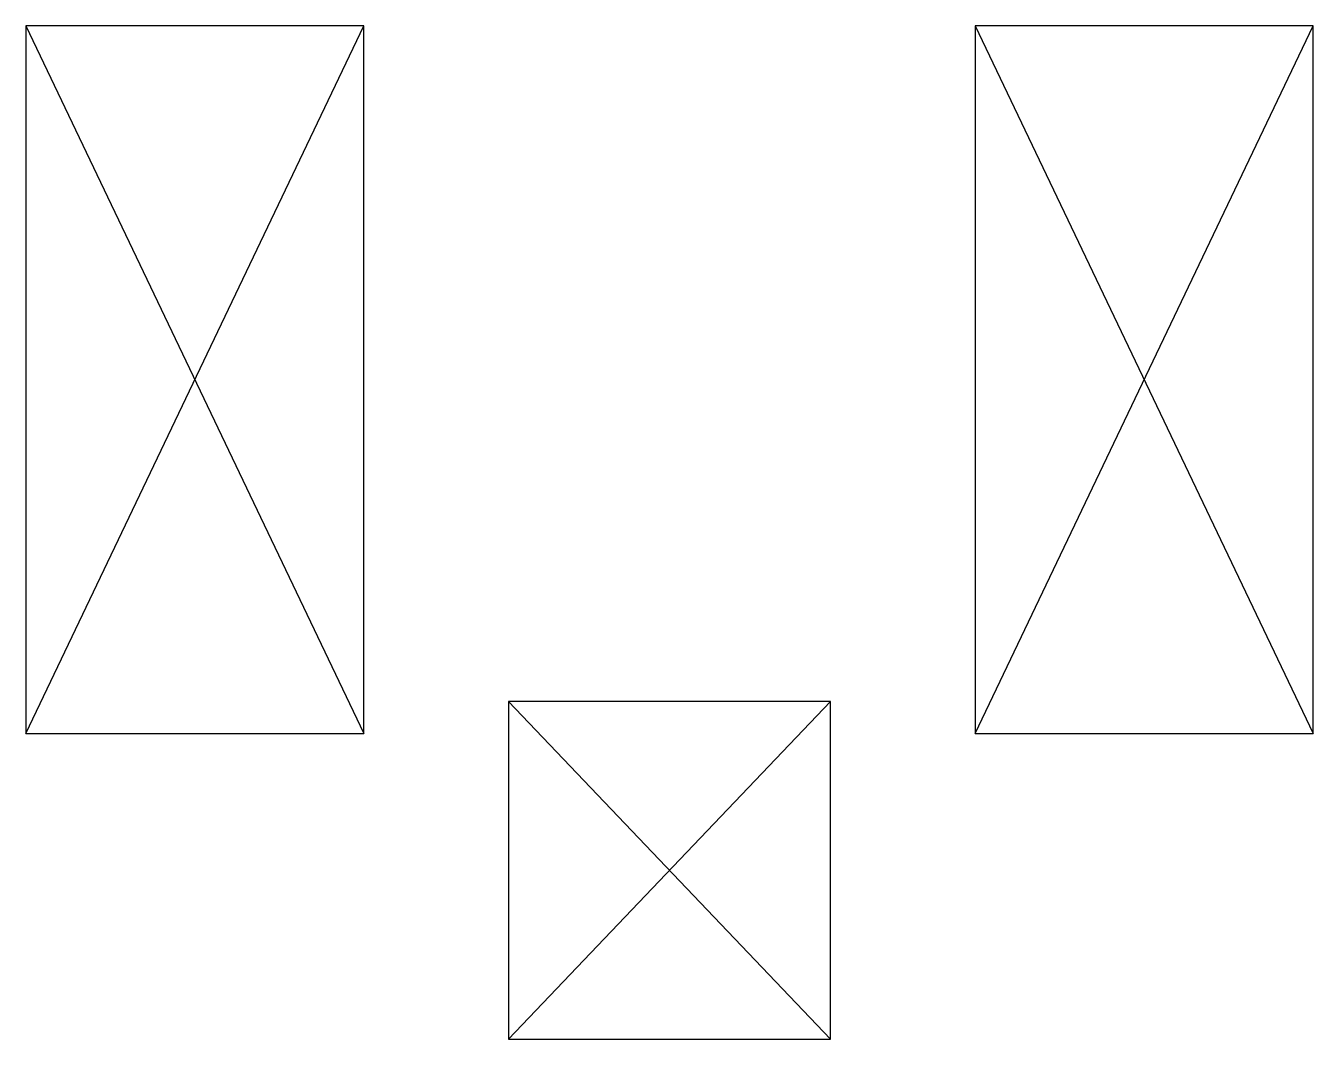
# Model space of a CAD drawing. Header units: millimetres. Extents: x -2 to 2, y -2.05 to 1.1.
import ezdxf

# ---------------------------------------------------------------- set-up
doc = ezdxf.new("R2010")
doc.units = ezdxf.units.MM
doc.linetypes.add('K5LT_BASIC', pattern=[0])

# ---------------------------------------------------------------- blocks, each defined once
blk = doc.blocks.new('U0')
at = {"color": 150, "linetype": 'K5LT_BASIC', "lineweight": 25, "true_color": 0x0080ff}
for p, q in [((-0.95, 1.1), (-2, 1.1)), ((-2, 1.1), (-2, -1.1)), ((-0.95, -1.1), (-0.95, 1.1)), ((-2, -1.1), (-0.95, -1.1))]:
    blk.add_line(p, q, dxfattribs=at)
blk = doc.blocks.new('U1')
at = {"color": 150, "linetype": 'K5LT_BASIC', "lineweight": 25, "true_color": 0x0080ff}
for p, q in [((2, 1.1), (0.95, 1.1)), ((0.95, 1.1), (0.95, -1.1)), ((2, -1.1), (2, 1.1)), ((0.95, -1.1), (2, -1.1))]:
    blk.add_line(p, q, dxfattribs=at)
blk = doc.blocks.new('U2')
at = {"color": 150, "linetype": 'K5LT_BASIC', "lineweight": 25, "true_color": 0x0080ff}
for p, q in [((0.5, -1), (-0.5, -1)), ((-0.5, -1), (-0.5, -2.05)), ((0.5, -2.05), (0.5, -1)), ((-0.5, -2.05), (0.5, -2.05))]:
    blk.add_line(p, q, dxfattribs=at)

msp = doc.modelspace()

# ---------------------------------------------------------------- linework, layer by layer
at = {"color": 150, "linetype": 'K5LT_BASIC', "lineweight": 25, "true_color": 0x0080ff}
for p, q in [((-2, -1.1), (-0.95, 1.1)), ((-2, 1.1), (-0.95, -1.1)), ((0.95, -1.1), (2, 1.1)), ((0.95, 1.1), (2, -1.1)), ((0.5, -1), (-0.5, -2.05)), ((-0.5, -1), (0.5, -2.05))]:
    msp.add_line(p, q, dxfattribs=at)

# ---------------------------------------------------------------- block references
for name in ['U0', 'U1', 'U2']:
    msp.add_blockref(name, (0, 0))

doc.saveas('drawing.dxf')
